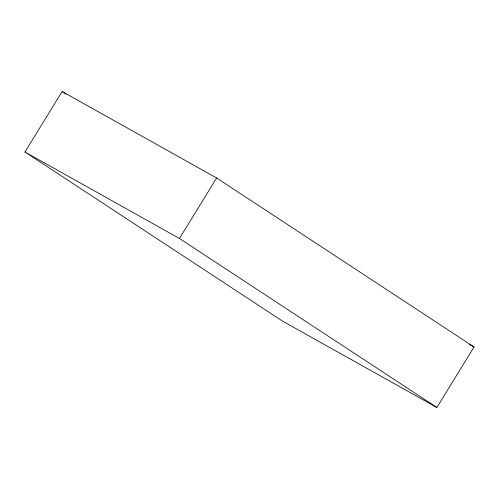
<?xml version="1.0" encoding="UTF-8"?>
<svg xmlns="http://www.w3.org/2000/svg" width="499" height="499" viewBox="0 0 499 499"><rect width="100%" height="100%" fill="white"/><g stroke="black" fill="none" stroke-linecap="round" stroke-linejoin="round"><path stroke-width="0.75" d="M24.95 152.02L62.132 91.523L216.641 177.987L474.05 346.98L436.868 407.477L282.359 321.013L24.95 152.02L179.459 238.485L436.868 407.477M179.459 238.485L216.641 177.987M469.303 344.329L474.05 346.98M62.132 91.523L66.043 94.093"/></g></svg>
